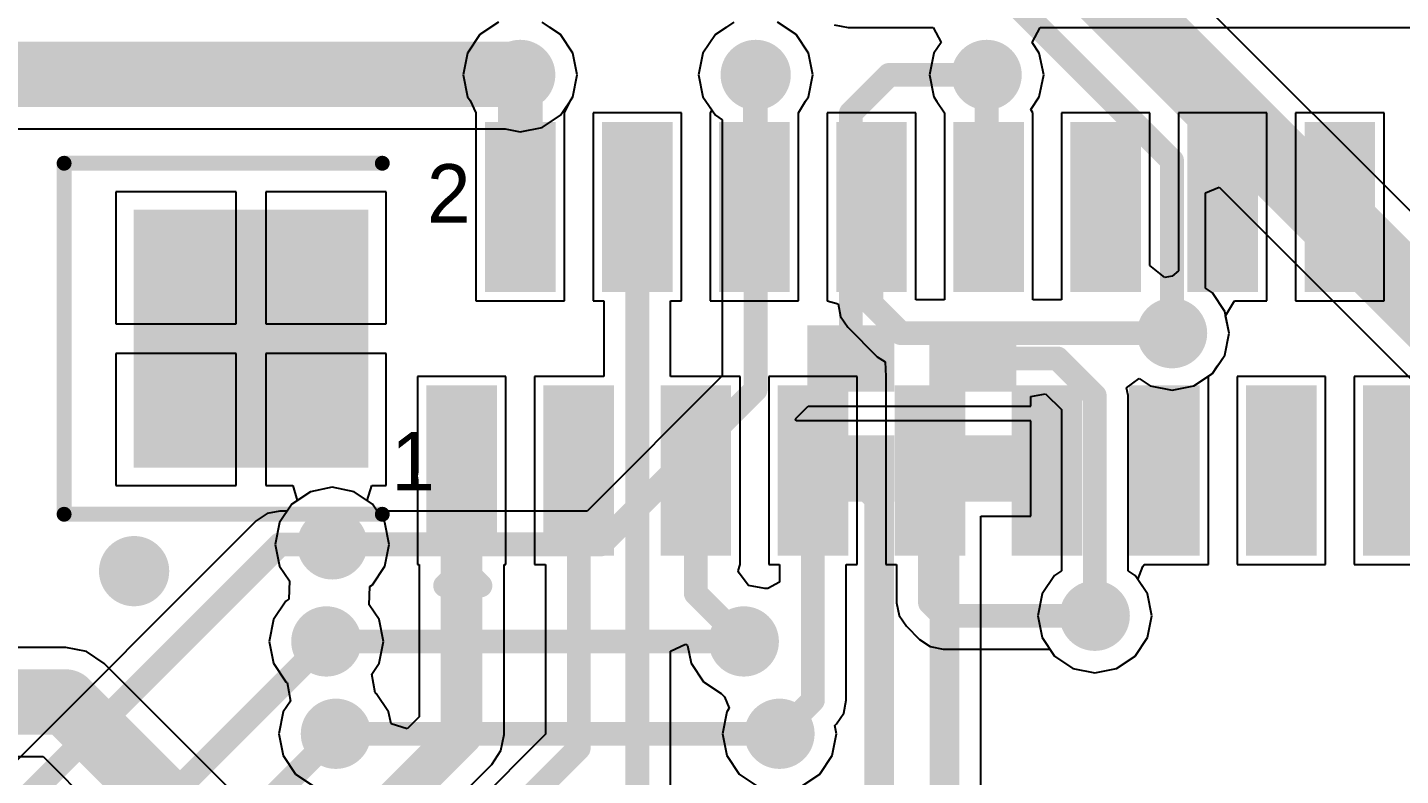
# Model space of a CAD drawing. Header units: millimetres. Extents: x -0.29 to 3.46, y -0.11 to 2.46.
# Drawn here: x 1.5641 to 2.0258, y 1.9473 to 2.1988 of the extents above; entities that cross this region are included whole.
import ezdxf

# ---------------------------------------------------------------- set-up
doc = ezdxf.new("R2010")
doc.units = ezdxf.units.MM
doc.header["$MEASUREMENT"] = 0
for name, color, linetype in [('BottomLayer', 5, 'Continuous'), ('BottomPaste', 16, 'Continuous'), ('BottomSolder', 6, 'Continuous'), ('TopLayer', 1, 'Continuous'), ('TopOverlay', 2, 'Continuous'), ('TopPaste', 8, 'Continuous'), ('TopSolder', 216, 'Continuous'), ('ViaHoleLayer', 16, 'Continuous')]:
    doc.layers.add(name, color=color, linetype=linetype)

# ---------------------------------------------------------------- blocks, each defined once
blk = doc.blocks.new('R___0402_B_56')
at = {"layer": 'BottomLayer'}
for points in [[(-0.0095, 0.0125), (-0.0095, -0.0125), (-0.0275, -0.0125), (-0.0275, 0.0125)], [(0.0275, 0.0125), (0.0275, -0.0125), (0.0095, -0.0125), (0.0095, 0.0125)]]:
    blk.add_hatch(color=5, dxfattribs=at).paths.add_polyline_path(points)
at = {"layer": 'BottomPaste'}
for points in [[(-0.0095, 0.0125), (-0.0095, -0.0125), (-0.0275, -0.0125), (-0.0275, 0.0125)], [(0.0275, 0.0125), (0.0275, -0.0125), (0.0095, -0.0125), (0.0095, 0.0125)]]:
    blk.add_hatch(color=16, dxfattribs=at).paths.add_polyline_path(points)
at = {"layer": 'BottomSolder'}
for points in [[(-0.00733, 0.01467), (-0.00733, -0.01467), (-0.02967, -0.01467), (-0.02967, 0.01467)], [(0.02967, 0.01467), (0.02967, -0.01467), (0.00733, -0.01467), (0.00733, 0.01467)]]:
    blk.add_hatch(color=6, dxfattribs=at).paths.add_polyline_path(points)
blk = doc.blocks.new('R___0402_B_57')
at = {"layer": 'BottomLayer'}
for points in [[(-0.0095, 0.0125), (-0.0095, -0.0125), (-0.0275, -0.0125), (-0.0275, 0.0125)], [(0.0275, 0.0125), (0.0275, -0.0125), (0.0095, -0.0125), (0.0095, 0.0125)]]:
    blk.add_hatch(color=5, dxfattribs=at).paths.add_polyline_path(points)
at = {"layer": 'BottomPaste'}
for points in [[(-0.0095, 0.0125), (-0.0095, -0.0125), (-0.0275, -0.0125), (-0.0275, 0.0125)], [(0.0275, 0.0125), (0.0275, -0.0125), (0.0095, -0.0125), (0.0095, 0.0125)]]:
    blk.add_hatch(color=16, dxfattribs=at).paths.add_polyline_path(points)
at = {"layer": 'BottomSolder'}
for points in [[(-0.00733, 0.01467), (-0.00733, -0.01467), (-0.02967, -0.01467), (-0.02967, 0.01467)], [(0.02967, 0.01467), (0.02967, -0.01467), (0.00733, -0.01467), (0.00733, 0.01467)]]:
    blk.add_hatch(color=6, dxfattribs=at).paths.add_polyline_path(points)
blk = doc.blocks.new('F0503_ZV_18_20T_R_85')
at = {"layer": 'TopLayer'}
for points in [[(-0.15551, 0.0689), (-0.13976, 0.0689), (-0.13976, 0.01969), (-0.15551, 0.01969)], [(-0.11614, 0.0689), (-0.10039, 0.0689), (-0.10039, 0.01969), (-0.11614, 0.01969)], [(-0.07677, 0.0689), (-0.06102, 0.0689), (-0.06102, 0.01969), (-0.07677, 0.01969)], [(-0.0374, 0.0689), (-0.02165, 0.0689), (-0.02165, 0.01969), (-0.0374, 0.01969)], [(0.00197, 0.0689), (0.01772, 0.0689), (0.01772, 0.01969), (0.00197, 0.01969)], [(0.04134, 0.0689), (0.05709, 0.0689), (0.05709, 0.01969), (0.04134, 0.01969)], [(0.08071, 0.0689), (0.09646, 0.0689), (0.09646, 0.01969), (0.08071, 0.01969)], [(0.12008, 0.0689), (0.13583, 0.0689), (0.13583, 0.01969), (0.12008, 0.01969)], [(-0.27362, 0.03937), (-0.20276, 0.03937), (-0.20276, -0.03937), (-0.27362, -0.03937)], [(-0.1752, -0.01969), (-0.15945, -0.01969), (-0.15945, -0.0689), (-0.1752, -0.0689)], [(-0.1752, -0.01969), (-0.15945, -0.01969), (-0.15945, -0.0689), (-0.1752, -0.0689)], [(-0.13583, -0.01969), (-0.12008, -0.01969), (-0.12008, -0.0689), (-0.13583, -0.0689)], [(-0.09646, -0.01969), (-0.08071, -0.01969), (-0.08071, -0.0689), (-0.09646, -0.0689)], [(-0.05709, -0.01969), (-0.04134, -0.01969), (-0.04134, -0.0689), (-0.05709, -0.0689)], [(-0.01772, -0.01969), (-0.00197, -0.01969), (-0.00197, -0.0689), (-0.01772, -0.0689)], [(0.02165, -0.01969), (0.0374, -0.01969), (0.0374, -0.0689), (0.02165, -0.0689)], [(0.06102, -0.01969), (0.07677, -0.01969), (0.07677, -0.0689), (0.06102, -0.0689)], [(0.10039, -0.01969), (0.11614, -0.01969), (0.11614, -0.0689), (0.10039, -0.0689)], [(0.13976, -0.01969), (0.15551, -0.01969), (0.15551, -0.0689), (0.13976, -0.0689)]]:
    blk.add_hatch(color=1, dxfattribs=at).paths.add_polyline_path(points)
at = {"layer": 'TopPaste'}
for points in [[(-0.15551, 0.0689), (-0.13976, 0.0689), (-0.13976, 0.01969), (-0.15551, 0.01969)], [(-0.11614, 0.0689), (-0.10039, 0.0689), (-0.10039, 0.01969), (-0.11614, 0.01969)], [(-0.07677, 0.0689), (-0.06102, 0.0689), (-0.06102, 0.01969), (-0.07677, 0.01969)], [(-0.0374, 0.0689), (-0.02165, 0.0689), (-0.02165, 0.01969), (-0.0374, 0.01969)], [(0.00197, 0.0689), (0.01772, 0.0689), (0.01772, 0.01969), (0.00197, 0.01969)], [(0.04134, 0.0689), (0.05709, 0.0689), (0.05709, 0.01969), (0.04134, 0.01969)], [(0.08071, 0.0689), (0.09646, 0.0689), (0.09646, 0.01969), (0.08071, 0.01969)], [(0.12008, 0.0689), (0.13583, 0.0689), (0.13583, 0.01969), (0.12008, 0.01969)], [(-0.27362, 0.03937), (-0.20276, 0.03937), (-0.20276, -0.03937), (-0.27362, -0.03937)], [(-0.1752, -0.01969), (-0.15945, -0.01969), (-0.15945, -0.0689), (-0.1752, -0.0689)], [(-0.1752, -0.01969), (-0.15945, -0.01969), (-0.15945, -0.0689), (-0.1752, -0.0689)], [(-0.13583, -0.01969), (-0.12008, -0.01969), (-0.12008, -0.0689), (-0.13583, -0.0689)], [(-0.09646, -0.01969), (-0.08071, -0.01969), (-0.08071, -0.0689), (-0.09646, -0.0689)], [(-0.05709, -0.01969), (-0.04134, -0.01969), (-0.04134, -0.0689), (-0.05709, -0.0689)], [(-0.01772, -0.01969), (-0.00197, -0.01969), (-0.00197, -0.0689), (-0.01772, -0.0689)], [(0.02165, -0.01969), (0.0374, -0.01969), (0.0374, -0.0689), (0.02165, -0.0689)], [(0.06102, -0.01969), (0.07677, -0.01969), (0.07677, -0.0689), (0.06102, -0.0689)], [(0.10039, -0.01969), (0.11614, -0.01969), (0.11614, -0.0689), (0.10039, -0.0689)], [(0.13976, -0.01969), (0.15551, -0.01969), (0.15551, -0.0689), (0.13976, -0.0689)]]:
    blk.add_hatch(color=8, dxfattribs=at).paths.add_polyline_path(points)
at = {"layer": 'TopSolder'}
for points in [[(-0.15951, 0.0729), (-0.13576, 0.0729), (-0.13576, 0.01569), (-0.15951, 0.01569)], [(-0.12014, 0.0729), (-0.09639, 0.0729), (-0.09639, 0.01569), (-0.12014, 0.01569)], [(-0.08077, 0.0729), (-0.05702, 0.0729), (-0.05702, 0.01569), (-0.08077, 0.01569)], [(-0.0414, 0.0729), (-0.01765, 0.0729), (-0.01765, 0.01569), (-0.0414, 0.01569)], [(-0.00203, 0.0729), (0.02172, 0.0729), (0.02172, 0.01569), (-0.00203, 0.01569)], [(0.03734, 0.0729), (0.06109, 0.0729), (0.06109, 0.01569), (0.03734, 0.01569)], [(0.07671, 0.0729), (0.10046, 0.0729), (0.10046, 0.01569), (0.07671, 0.01569)], [(0.11608, 0.0729), (0.13983, 0.0729), (0.13983, 0.01569), (0.11608, 0.01569)], [(-0.27762, 0.04337), (-0.19876, 0.04337), (-0.19876, -0.04337), (-0.27762, -0.04337)], [(-0.1792, -0.01569), (-0.15545, -0.01569), (-0.15545, -0.0729), (-0.1792, -0.0729)], [(-0.1792, -0.01569), (-0.15545, -0.01569), (-0.15545, -0.0729), (-0.1792, -0.0729)], [(-0.13983, -0.01569), (-0.11608, -0.01569), (-0.11608, -0.0729), (-0.13983, -0.0729)], [(-0.10046, -0.01569), (-0.07671, -0.01569), (-0.07671, -0.0729), (-0.10046, -0.0729)], [(-0.06109, -0.01569), (-0.03734, -0.01569), (-0.03734, -0.0729), (-0.06109, -0.0729)], [(-0.02172, -0.01569), (0.00203, -0.01569), (0.00203, -0.0729), (-0.02172, -0.0729)], [(0.01765, -0.01569), (0.0414, -0.01569), (0.0414, -0.0729), (0.01765, -0.0729)], [(0.05702, -0.01569), (0.08077, -0.01569), (0.08077, -0.0729), (0.05702, -0.0729)], [(0.09639, -0.01569), (0.12014, -0.01569), (0.12014, -0.0729), (0.09639, -0.0729)], [(0.13576, -0.01569), (0.15951, -0.01569), (0.15951, -0.0729), (0.13576, -0.0729)]]:
    blk.add_hatch(color=216, dxfattribs=at).paths.add_polyline_path(points)
at = {"layer": 'TopOverlay'}
for points, const_width in [([(-0.301, -0.059), (-0.301, 0.059)], 0.005), ([(-0.301, 0.059), (-0.194, 0.059)], 0.005), ([(-0.301, -0.059), (-0.194, -0.059)], 0.005), ([(-0.17294, -0.083), (-0.16694, -0.077)], 0.00787), ([(-0.16694, -0.077), (-0.16094, -0.083)], 0.00787), ([(-0.17294, -0.083), (-0.16094, -0.083)], 0.00787)]:
    blk.add_lwpolyline(points, dxfattribs=dict(at, const_width=const_width))
for points, const_width in [([(-0.30225, 0.059, 1), (-0.29975, 0.059, 1)], 0.0025), ([(-0.30225, 0.059, 1), (-0.29975, 0.059, 1)], 0.0025), ([(-0.19525, 0.059, 1), (-0.19275, 0.059, 1)], 0.0025), ([(-0.30225, -0.059, 1), (-0.29975, -0.059, 1)], 0.0025), ([(-0.30225, -0.059, 1), (-0.29975, -0.059, 1)], 0.0025), ([(-0.19525, -0.059, 1), (-0.19275, -0.059, 1)], 0.0025), ([(-0.16891, -0.077, 1), (-0.16498, -0.077, 1)], 0.00394), ([(-0.16891, -0.077, 1), (-0.16498, -0.077, 1)], 0.00394), ([(-0.17491, -0.083, 1), (-0.17098, -0.083, 1)], 0.00394), ([(-0.17491, -0.083, 1), (-0.17098, -0.083, 1)], 0.00394), ([(-0.16291, -0.083, 1), (-0.15898, -0.083, 1)], 0.00394), ([(-0.16291, -0.083, 1), (-0.15898, -0.083, 1)], 0.00394)]:
    blk.add_lwpolyline(points, format="xyb", close=True, dxfattribs=dict(at, const_width=const_width))
for s, p in [('2', (-0.179, 0.039)), ('1', (-0.191, -0.051))]:
    blk.add_text(s, height=0.01969, dxfattribs=at).set_placement(p)

msp = doc.modelspace()

# ---------------------------------------------------------------- hatches: boundary and pattern name
at = {"layer": 'BottomLayer'}
h = msp.add_hatch(color=5, dxfattribs=at)
edge = h.paths.add_edge_path()
edge.add_arc((1.72982, 2.18282), 0.01181, 0, 360)
h = msp.add_hatch(color=5, dxfattribs=at)
edge = h.paths.add_edge_path()
edge.add_arc((1.809, 2.18282), 0.01181, 0, 360)
h = msp.add_hatch(color=5, dxfattribs=at)
edge = h.paths.add_edge_path()
edge.add_arc((1.88665, 2.18282), 0.01181, 0, 360)
h = msp.add_hatch(color=5, dxfattribs=at)
edge = h.paths.add_edge_path()
edge.add_arc((1.949, 2.096), 0.01181, 0, 360)
h = msp.add_hatch(color=5, dxfattribs=at)
edge = h.paths.add_edge_path()
edge.add_arc((1.66663, 2.025), 0.01181, 0, 360)
h = msp.add_hatch(color=5, dxfattribs=at)
edge = h.paths.add_edge_path()
edge.add_arc((1.6, 2.016), 0.01181, 0, 360)
h = msp.add_hatch(color=5, dxfattribs=at)
edge = h.paths.add_edge_path()
edge.add_arc((1.923, 2.001), 0.01181, 0, 360)
h = msp.add_hatch(color=5, dxfattribs=at)
edge = h.paths.add_edge_path()
edge.add_arc((1.66463, 1.99237), 0.01181, 0, 360)
h = msp.add_hatch(color=5, dxfattribs=at)
edge = h.paths.add_edge_path()
edge.add_arc((1.805, 1.99237), 0.01181, 0, 360)
h = msp.add_hatch(color=5, dxfattribs=at)
edge = h.paths.add_edge_path()
edge.add_arc((1.66785, 1.96133), 0.01181, 0, 360)
h = msp.add_hatch(color=5, dxfattribs=at)
edge = h.paths.add_edge_path()
edge.add_arc((1.817, 1.96133), 0.01181, 0, 360)
at = {"layer": 'TopLayer'}
h = msp.add_hatch(color=1, dxfattribs=at)
edge = h.paths.add_edge_path()
edge.add_arc((1.72982, 2.18282), 0.01181, 0, 360)
h = msp.add_hatch(color=1, dxfattribs=at)
edge = h.paths.add_edge_path()
edge.add_arc((1.809, 2.18282), 0.01181, 0, 360)
h = msp.add_hatch(color=1, dxfattribs=at)
edge = h.paths.add_edge_path()
edge.add_arc((1.88665, 2.18282), 0.01181, 0, 360)
h = msp.add_hatch(color=1, dxfattribs=at)
edge = h.paths.add_edge_path()
edge.add_arc((1.949, 2.096), 0.01181, 0, 360)
h = msp.add_hatch(color=1, dxfattribs=at)
edge = h.paths.add_edge_path()
edge.add_arc((1.66663, 2.025), 0.01181, 0, 360)
h = msp.add_hatch(color=1, dxfattribs=at)
edge = h.paths.add_edge_path()
edge.add_arc((1.6, 2.016), 0.01181, 0, 360)
h = msp.add_hatch(color=1, dxfattribs=at)
edge = h.paths.add_edge_path()
edge.add_arc((1.923, 2.001), 0.01181, 0, 360)
h = msp.add_hatch(color=1, dxfattribs=at)
edge = h.paths.add_edge_path()
edge.add_arc((1.66463, 1.99237), 0.01181, 0, 360)
h = msp.add_hatch(color=1, dxfattribs=at)
edge = h.paths.add_edge_path()
edge.add_arc((1.805, 1.99237), 0.01181, 0, 360)
h = msp.add_hatch(color=1, dxfattribs=at)
edge = h.paths.add_edge_path()
edge.add_arc((1.66785, 1.96133), 0.01181, 0, 360)
h = msp.add_hatch(color=1, dxfattribs=at)
edge = h.paths.add_edge_path()
edge.add_arc((1.817, 1.96133), 0.01181, 0, 360)
at = {"layer": 'ViaHoleLayer'}
h = msp.add_hatch(color=16, dxfattribs=at)
edge = h.paths.add_edge_path()
edge.add_arc((1.72982, 2.18282), 0.00591, 0, 360)
h = msp.add_hatch(color=16, dxfattribs=at)
edge = h.paths.add_edge_path()
edge.add_arc((1.809, 2.18282), 0.00591, 0, 360)
h = msp.add_hatch(color=16, dxfattribs=at)
edge = h.paths.add_edge_path()
edge.add_arc((1.88665, 2.18282), 0.00591, 0, 360)
h = msp.add_hatch(color=16, dxfattribs=at)
edge = h.paths.add_edge_path()
edge.add_arc((1.949, 2.096), 0.00591, 0, 360)
h = msp.add_hatch(color=16, dxfattribs=at)
edge = h.paths.add_edge_path()
edge.add_arc((1.66663, 2.025), 0.00591, 0, 360)
h = msp.add_hatch(color=16, dxfattribs=at)
edge = h.paths.add_edge_path()
edge.add_arc((1.6, 2.016), 0.00591, 0, 360)
h = msp.add_hatch(color=16, dxfattribs=at)
edge = h.paths.add_edge_path()
edge.add_arc((1.923, 2.001), 0.00591, 0, 360)
h = msp.add_hatch(color=16, dxfattribs=at)
edge = h.paths.add_edge_path()
edge.add_arc((1.66463, 1.99237), 0.00591, 0, 360)
h = msp.add_hatch(color=16, dxfattribs=at)
edge = h.paths.add_edge_path()
edge.add_arc((1.805, 1.99237), 0.00591, 0, 360)
h = msp.add_hatch(color=16, dxfattribs=at)
edge = h.paths.add_edge_path()
edge.add_arc((1.66785, 1.96133), 0.00591, 0, 360)
h = msp.add_hatch(color=16, dxfattribs=at)
edge = h.paths.add_edge_path()
edge.add_arc((1.817, 1.96133), 0.00591, 0, 360)

# ---------------------------------------------------------------- linework, layer by layer
at = {"layer": 'BottomLayer'}
for p, q in [((2.16924, 1.99688), (1.90042, 2.2657)), ((1.74338, 2.19638), (1.73978, 2.19878)), ((1.79904, 2.19878), (1.79544, 2.19638)), ((1.74754, 2.19016), (1.74338, 2.19638)), ((1.79544, 2.19638), (1.79128, 2.19016)), ((1.749, 2.18282), (1.74754, 2.19016)), ((1.79128, 2.19016), (1.78982, 2.18282)), ((1.74754, 2.17548), (1.749, 2.18282)), ((1.78982, 2.18282), (1.79128, 2.17548)), ((1.74338, 2.16926), (1.74754, 2.17548)), ((1.79128, 2.17548), (1.79544, 2.16926)), ((1.73716, 2.1651), (1.74338, 2.16926)), ((1.79544, 2.16926), (1.79778, 2.16769)), ((1.79778, 2.16769), (1.79778, 2.08165)), ((1.44416, 2.16465), (1.72475, 2.16465)), ((1.72475, 2.16465), (1.72982, 2.16364)), ((1.72982, 2.16364), (1.73716, 2.1651)), ((1.96022, 2.14313), (1.96483, 2.14505)), ((1.96022, 2.11113), (1.96022, 2.14313)), ((1.96483, 2.14505), (2.14694, 1.96294)), ((1.96256, 2.10956), (1.96022, 2.11113)), ((1.96672, 2.10334), (1.96256, 2.10956)), ((1.96818, 2.096), (1.96672, 2.10334)), ((1.96672, 2.08866), (1.96818, 2.096)), ((1.96256, 2.08244), (1.96672, 2.08866)), ((1.95634, 2.07828), (1.96256, 2.08244)), ((1.79778, 2.08165), (1.75235, 2.03622)), ((1.9337, 2.07758), (1.93793, 2.08078)), ((1.93422, 2.075), (1.9337, 2.07758)), ((1.93793, 2.08078), (1.94166, 2.07828)), ((1.94166, 2.07828), (1.949, 2.07682)), ((1.949, 2.07682), (1.95634, 2.07828)), ((1.9015, 2.07473), (1.9065, 2.07564)), ((1.9015, 2.0715), (1.9015, 2.07473)), ((1.9065, 2.07564), (1.91178, 2.07035)), ((1.93422, 2.01613), (1.93422, 2.075)), ((1.93422, 2.075), (1.93422, 2.075)), ((1.82242, 2.0672), (1.82661, 2.0715)), ((1.82661, 2.0715), (1.8575, 2.0715)), ((1.8575, 2.0715), (1.8605, 2.0715)), ((1.8605, 2.0715), (1.8655, 2.0715)), ((1.8655, 2.0715), (1.9015, 2.0715)), ((1.91178, 2.07035), (1.91178, 2.01613)), ((1.82257, 2.0665), (1.82242, 2.0672)), ((1.82625, 2.0665), (1.82257, 2.0665)), ((1.8605, 2.0665), (1.82625, 2.0665)), ((1.8625, 2.0665), (1.8605, 2.0665)), ((1.8605, 2.0665), (1.8605, 2.0665)), ((1.9015, 2.0665), (1.8625, 2.0665)), ((1.8625, 2.0665), (1.8625, 2.0665)), ((1.9015, 2.0345), (1.9015, 2.0665)), ((1.65929, 2.04272), (1.65307, 2.03856)), ((1.66663, 2.04418), (1.65929, 2.04272)), ((1.67397, 2.04272), (1.66663, 2.04418)), ((1.68019, 2.03856), (1.67397, 2.04272)), ((1.65307, 2.03856), (1.64891, 2.03234)), ((1.68176, 2.03622), (1.68019, 2.03856)), ((1.75235, 2.03622), (1.68176, 2.03622)), ((1.64891, 2.03234), (1.64745, 2.025)), ((1.88474, 1.94033), (1.88474, 2.0345)), ((1.88474, 2.0345), (1.9015, 2.0345)), ((1.64745, 2.025), (1.64891, 2.01766)), ((1.64891, 2.01766), (1.65222, 2.01271)), ((1.90944, 2.01456), (1.90528, 2.00834)), ((1.91178, 2.01613), (1.90944, 2.01456)), ((1.93656, 2.01456), (1.93422, 2.01613)), ((1.94072, 2.00834), (1.93656, 2.01456)), ((1.65222, 2.01271), (1.65203, 2.00658)), ((1.90528, 2.00834), (1.90382, 2.001)), ((1.94218, 2.001), (1.94072, 2.00834)), ((1.65107, 2.00593), (1.64691, 1.99971)), ((1.65203, 2.00658), (1.65107, 2.00593)), ((1.64691, 1.99971), (1.64545, 1.99237)), ((1.90382, 2.001), (1.90528, 1.99366)), ((1.94072, 1.99366), (1.94218, 2.001)), ((1.577, 1.99035), (1.2886, 1.99035)), ((1.58402, 1.98896), (1.577, 1.99035)), ((1.64545, 1.99237), (1.64691, 1.98503)), ((1.90528, 1.99366), (1.90944, 1.98744)), ((1.93656, 1.98744), (1.94072, 1.99366)), ((1.58998, 1.98498), (1.58402, 1.98896)), ((1.90944, 1.98744), (1.91566, 1.98328)), ((1.93034, 1.98328), (1.93656, 1.98744)), ((1.7216, 1.85335), (1.58998, 1.98498)), ((1.64691, 1.98503), (1.65107, 1.97881)), ((1.91566, 1.98328), (1.923, 1.98182)), ((1.923, 1.98182), (1.93034, 1.98328)), ((1.65107, 1.97881), (1.65145, 1.97855)), ((1.65145, 1.97855), (1.65255, 1.97229)), ((1.65255, 1.97229), (1.65013, 1.96867)), ((1.65013, 1.96867), (1.64867, 1.96133)), ((1.64867, 1.96133), (1.65013, 1.95399)), ((1.28516, 1.95365), (1.5694, 1.95365)), ((1.5694, 1.95365), (1.70102, 1.82202)), ((1.65013, 1.95399), (1.65429, 1.94777)), ((1.65429, 1.94777), (1.66051, 1.94361))]:
    msp.add_line(p, q, dxfattribs=at)
for points, const_width in [([(1.88054, 2.25746), (2.161, 1.977)], 0.025), ([(1.888, 2.215), (1.949, 2.154)], 0.008), ([(1.44, 2.183), (1.72982, 2.183)], 0.022), ([(1.809, 2.077), (1.809, 2.18282)], 0.008), ([(1.841, 2.17), (1.85382, 2.18282)], 0.008), ([(1.85382, 2.18282), (1.88665, 2.18282)], 0.008), ([(1.841, 2.0875), (1.841, 2.17)], 0.008), ([(1.949, 2.096), (1.949, 2.154)], 0.008), ([(1.882, 2.0875), (1.9105, 2.0875)], 0.008), ([(1.9105, 2.0875), (1.923, 2.075)], 0.008), ([(1.757, 2.025), (1.809, 2.077)], 0.008), ([(1.923, 2.001), (1.923, 2.075)], 0.008), ([(1.841, 2.0505), (1.8445, 2.0505)], 0.01), ([(1.8445, 2.0505), (1.8485, 2.0465)], 0.01), ([(1.8745, 2.0465), (1.8785, 2.0505)], 0.01), ([(1.8785, 2.0505), (1.882, 2.0505)], 0.01), ([(1.8485, 2.04264), (1.8485, 2.0465)], 0.01), ([(1.8745, 2.04264), (1.8745, 2.0465)], 0.01), ([(1.8485, 2.04264), (1.8505, 2.04064)], 0.01), ([(1.8505, 1.925), (1.8505, 2.04064)], 0.01), ([(1.8725, 2.04064), (1.8745, 2.04264)], 0.01), ([(1.8725, 1.925), (1.8725, 2.04064)], 0.01), ([(1.66663, 2.025), (1.757, 2.025)], 0.008), ([(1.66463, 1.99237), (1.805, 1.99237)], 0.008), ([(1.281, 1.972), (1.577, 1.972)], 0.022), ([(1.577, 1.972), (1.714, 1.835)], 0.022), ([(1.66785, 1.96133), (1.81593, 1.96133)], 0.008), ([(1.81593, 1.96133), (1.817, 1.9624)], 0.008)]:
    msp.add_lwpolyline(points, dxfattribs=dict(at, const_width=const_width))
for points, const_width in [([(1.72432, 2.183, 1), (1.73532, 2.183, 1)], 0.011), ([(1.807, 2.18282, 1), (1.811, 2.18282, 1)], 0.004), ([(1.85182, 2.18282, 1), (1.85582, 2.18282, 1)], 0.004), ([(1.85182, 2.18282, 1), (1.85582, 2.18282, 1)], 0.004), ([(1.88465, 2.18282, 1), (1.88865, 2.18282, 1)], 0.004), ([(1.839, 2.17, 1), (1.843, 2.17, 1)], 0.004), ([(1.839, 2.17, 1), (1.843, 2.17, 1)], 0.004), ([(1.947, 2.154, 1), (1.951, 2.154, 1)], 0.004), ([(1.947, 2.154, 1), (1.951, 2.154, 1)], 0.004), ([(1.947, 2.096, 1), (1.951, 2.096, 1)], 0.004), ([(1.839, 2.0875, 1), (1.843, 2.0875, 1)], 0.004), ([(1.88, 2.0875, 1), (1.884, 2.0875, 1)], 0.004), ([(1.9085, 2.0875, 1), (1.9125, 2.0875, 1)], 0.004), ([(1.9085, 2.0875, 1), (1.9125, 2.0875, 1)], 0.004), ([(1.807, 2.077, 1), (1.811, 2.077, 1)], 0.004), ([(1.807, 2.077, 1), (1.811, 2.077, 1)], 0.004), ([(1.921, 2.075, 1), (1.925, 2.075, 1)], 0.004), ([(1.921, 2.075, 1), (1.925, 2.075, 1)], 0.004), ([(1.8385, 2.0505, 1), (1.8435, 2.0505, 1)], 0.005), ([(1.842, 2.0505, 1), (1.847, 2.0505, 1)], 0.005), ([(1.842, 2.0505, 1), (1.847, 2.0505, 1)], 0.005), ([(1.876, 2.0505, 1), (1.881, 2.0505, 1)], 0.005), ([(1.876, 2.0505, 1), (1.881, 2.0505, 1)], 0.005), ([(1.8795, 2.0505, 1), (1.8845, 2.0505, 1)], 0.005), ([(1.846, 2.0465, 1), (1.851, 2.0465, 1)], 0.005), ([(1.846, 2.0465, 1), (1.851, 2.0465, 1)], 0.005), ([(1.872, 2.0465, 1), (1.877, 2.0465, 1)], 0.005), ([(1.872, 2.0465, 1), (1.877, 2.0465, 1)], 0.005), ([(1.846, 2.04264, 1), (1.851, 2.04264, 1)], 0.005), ([(1.846, 2.04264, 1), (1.851, 2.04264, 1)], 0.005), ([(1.848, 2.04064, 1), (1.853, 2.04064, 1)], 0.005), ([(1.848, 2.04064, 1), (1.853, 2.04064, 1)], 0.005), ([(1.87, 2.04064, 1), (1.875, 2.04064, 1)], 0.005), ([(1.87, 2.04064, 1), (1.875, 2.04064, 1)], 0.005), ([(1.872, 2.04264, 1), (1.877, 2.04264, 1)], 0.005), ([(1.872, 2.04264, 1), (1.877, 2.04264, 1)], 0.005), ([(1.66463, 2.025, 1), (1.66863, 2.025, 1)], 0.004), ([(1.755, 2.025, 1), (1.759, 2.025, 1)], 0.004), ([(1.755, 2.025, 1), (1.759, 2.025, 1)], 0.004), ([(1.921, 2.001, 1), (1.925, 2.001, 1)], 0.004), ([(1.66263, 1.99237, 1), (1.66663, 1.99237, 1)], 0.004), ([(1.803, 1.99237, 1), (1.807, 1.99237, 1)], 0.004), ([(1.5715, 1.972, 1), (1.5825, 1.972, 1)], 0.011), ([(1.5715, 1.972, 1), (1.5825, 1.972, 1)], 0.011), ([(1.66585, 1.96133, 1), (1.66985, 1.96133, 1)], 0.004), ([(1.81393, 1.96133, 1), (1.81793, 1.96133, 1)], 0.004), ([(1.81393, 1.96133, 1), (1.81793, 1.96133, 1)], 0.004), ([(1.815, 1.9624, 1), (1.819, 1.9624, 1)], 0.004)]:
    msp.add_lwpolyline(points, format="xyb", close=True, dxfattribs=dict(at, const_width=const_width))
at = {"layer": 'TopLayer'}
for p, q in [((1.72248, 2.20054), (1.71626, 2.19638)), ((1.74338, 2.19638), (1.73716, 2.20054)), ((1.80166, 2.20054), (1.79544, 2.19638)), ((1.82256, 2.19638), (1.81634, 2.20054)), ((1.83542, 2.1997), (1.8401, 2.19876)), ((1.8401, 2.19876), (1.86867, 2.19876)), ((1.86867, 2.19876), (1.87134, 2.19376)), ((1.90196, 2.19376), (1.90463, 2.19876)), ((1.90463, 2.19876), (2.39093, 2.19876)), ((1.71626, 2.19638), (1.7121, 2.19016)), ((1.74754, 2.19016), (1.74338, 2.19638)), ((1.79544, 2.19638), (1.79128, 2.19016)), ((1.82672, 2.19016), (1.82256, 2.19638)), ((1.87134, 2.19376), (1.86893, 2.19016)), ((1.90437, 2.19016), (1.90196, 2.19376)), ((1.7121, 2.19016), (1.71064, 2.18282)), ((1.749, 2.18282), (1.74754, 2.19016)), ((1.79128, 2.19016), (1.78982, 2.18282)), ((1.82818, 2.18282), (1.82672, 2.19016)), ((1.86893, 2.19016), (1.86747, 2.18282)), ((1.90583, 2.18282), (1.90437, 2.19016)), ((1.71064, 2.18282), (1.7121, 2.17548)), ((1.74754, 2.17548), (1.749, 2.18282)), ((1.78982, 2.18282), (1.79128, 2.17548)), ((1.82672, 2.17548), (1.82818, 2.18282)), ((1.86747, 2.18282), (1.86893, 2.17548)), ((1.90437, 2.17548), (1.90583, 2.18282)), ((1.7121, 2.17548), (1.71295, 2.17421)), ((1.74669, 2.17421), (1.74754, 2.17548)), ((1.79128, 2.17548), (1.79423, 2.17106)), ((1.82575, 2.17403), (1.82672, 2.17548)), ((1.86893, 2.17548), (1.86996, 2.17394)), ((1.90153, 2.17123), (1.90437, 2.17548)), ((1.71295, 2.17421), (1.71494, 2.17003)), ((1.71494, 2.17003), (1.71494, 2.10682)), ((1.74469, 2.17003), (1.74669, 2.17421)), ((1.74469, 2.10682), (1.74469, 2.17003)), ((1.78406, 2.17003), (1.75432, 2.17003)), ((1.75432, 2.17003), (1.75432, 2.10682)), ((1.78406, 2.10682), (1.78406, 2.17003)), ((1.79423, 2.17106), (1.79368, 2.17003)), ((1.79368, 2.17003), (1.79369, 2.17003)), ((1.79369, 2.17003), (1.79369, 2.10682)), ((1.82343, 2.17003), (1.82575, 2.17403)), ((1.82343, 2.10682), (1.82343, 2.17003)), ((1.82343, 2.17003), (1.82343, 2.17003)), ((1.82343, 2.17003), (1.82343, 2.17003)), ((1.8628, 2.17003), (1.83306, 2.17003)), ((1.83306, 2.17003), (1.83306, 2.10682)), ((1.8628, 2.10722), (1.8628, 2.17003)), ((1.86996, 2.17394), (1.87243, 2.17003)), ((1.87243, 2.17003), (1.87243, 2.17003)), ((1.87243, 2.17003), (1.87243, 2.17003)), ((1.87243, 2.17003), (1.87243, 2.10722)), ((1.90217, 2.17003), (1.90153, 2.17123)), ((1.90217, 2.10722), (1.90217, 2.17003)), ((1.90217, 2.17003), (1.90217, 2.17003)), ((1.94154, 2.17003), (1.9118, 2.17003)), ((1.9118, 2.17003), (1.9118, 2.10722)), ((1.94154, 2.11879), (1.94154, 2.17003)), ((1.98091, 2.17003), (1.95117, 2.17003)), ((1.95117, 2.17003), (1.95117, 2.11696)), ((1.98091, 2.10682), (1.98091, 2.17003)), ((2.02028, 2.17003), (1.99054, 2.17003)), ((1.99054, 2.17003), (1.99054, 2.10682)), ((2.02028, 2.10682), (2.02028, 2.17003)), ((1.63427, 2.1435), (1.59383, 2.1435)), ((1.59383, 2.1435), (1.59383, 2.09913)), ((1.63427, 2.09913), (1.63427, 2.1435)), ((1.6847, 2.1435), (1.64427, 2.1435)), ((1.64427, 2.1435), (1.64427, 2.09913)), ((1.6847, 2.09913), (1.6847, 2.1435)), ((1.94654, 2.11469), (1.94154, 2.11879)), ((1.949, 2.11518), (1.94654, 2.11469)), ((1.95117, 2.11696), (1.949, 2.11518)), ((1.71494, 2.10682), (1.74469, 2.10682)), ((1.75432, 2.10682), (1.75797, 2.10682)), ((1.75797, 2.10682), (1.75797, 2.08145)), ((1.7804, 2.08145), (1.7804, 2.10682)), ((1.7804, 2.10682), (1.78406, 2.10682)), ((1.79369, 2.10682), (1.82343, 2.10682)), ((1.83306, 2.10682), (1.83671, 2.1059)), ((1.83671, 2.1059), (1.83757, 2.10161)), ((1.87243, 2.10722), (1.8628, 2.10722)), ((1.9118, 2.10722), (1.90217, 2.10722)), ((1.96702, 2.10182), (1.96995, 2.10682)), ((1.96995, 2.10682), (1.98091, 2.10682)), ((1.99054, 2.10682), (2.02028, 2.10682)), ((1.83757, 2.10161), (1.84, 2.09797)), ((1.96818, 2.096), (1.96702, 2.10182)), ((1.59383, 2.09913), (1.63427, 2.09913)), ((1.64427, 2.09913), (1.6847, 2.09913)), ((1.84, 2.09797), (1.8499, 2.08807)), ((1.96672, 2.08866), (1.96818, 2.096)), ((1.63427, 2.08913), (1.59383, 2.08913)), ((1.59383, 2.08913), (1.59383, 2.04476)), ((1.63427, 2.04476), (1.63427, 2.08913)), ((1.6847, 2.08913), (1.64427, 2.08913)), ((1.64427, 2.08913), (1.64427, 2.04476)), ((1.6847, 2.04476), (1.6847, 2.08913)), ((1.8499, 2.08807), (1.8499, 2.08807)), ((1.8499, 2.08807), (1.85248, 2.08634)), ((1.96427, 2.085), (1.96672, 2.08866)), ((1.85248, 2.08634), (1.85274, 2.08145)), ((1.96207, 2.08207), (1.96256, 2.08244)), ((1.96256, 2.08244), (1.96427, 2.085)), ((1.72501, 2.08145), (1.69526, 2.08145)), ((1.69526, 2.08145), (1.69526, 2.04925)), ((1.72501, 2.01824), (1.72501, 2.08145)), ((1.75797, 2.08145), (1.73463, 2.08145)), ((1.73463, 2.08145), (1.73463, 2.01824)), ((1.80375, 2.08145), (1.7804, 2.08145)), ((1.80375, 2.01824), (1.80375, 2.08145)), ((1.84312, 2.08145), (1.81337, 2.08145)), ((1.81337, 2.08145), (1.81337, 2.01824)), ((1.84312, 2.01824), (1.84312, 2.08145)), ((1.85274, 2.08145), (1.85274, 2.0807)), ((1.85274, 2.0807), (1.85274, 2.01824)), ((1.96123, 2.08145), (1.96207, 2.08207)), ((1.96123, 2.01824), (1.96123, 2.08145)), ((1.96123, 2.08145), (1.96123, 2.08145)), ((1.96123, 2.08145), (1.96123, 2.08145)), ((2.0006, 2.08145), (1.97085, 2.08145)), ((1.97085, 2.08145), (1.97085, 2.01824)), ((2.0006, 2.01824), (2.0006, 2.08145)), ((2.03997, 2.08145), (2.01022, 2.08145)), ((2.01022, 2.08145), (2.01022, 2.01824)), ((1.69526, 2.04925), (1.69501, 2.04797)), ((1.69501, 2.04797), (1.69526, 2.04669)), ((1.69526, 2.04669), (1.69526, 2.01824)), ((1.59383, 2.04476), (1.63427, 2.04476)), ((1.64427, 2.04476), (1.65335, 2.04476)), ((1.65335, 2.04476), (1.65487, 2.03976)), ((1.67839, 2.03976), (1.67991, 2.04476)), ((1.67991, 2.04476), (1.6847, 2.04476)), ((1.64898, 2.03619), (1.64469, 2.03534)), ((1.65149, 2.03619), (1.64898, 2.03619)), ((1.64898, 2.03619), (1.64898, 2.03619)), ((1.65307, 2.03856), (1.65149, 2.03619)), ((1.65487, 2.03976), (1.65307, 2.03856)), ((1.68019, 2.03856), (1.67839, 2.03976)), ((1.68435, 2.03234), (1.68019, 2.03856)), ((1.64105, 2.03291), (1.43977, 1.83163)), ((1.64469, 2.03534), (1.64105, 2.03291)), ((1.64105, 2.03291), (1.64105, 2.03291)), ((1.68581, 2.025), (1.68435, 2.03234)), ((1.68435, 2.01766), (1.68581, 2.025)), ((1.68019, 2.01144), (1.68435, 2.01766)), ((1.69526, 2.01824), (1.69586, 2.01824)), ((1.69586, 2.01824), (1.69586, 1.96705)), ((1.72441, 1.96113), (1.72441, 2.01824)), ((1.72441, 2.01824), (1.72501, 2.01824)), ((1.73463, 2.01824), (1.73829, 2.01824)), ((1.73829, 2.01824), (1.73829, 1.96115)), ((1.80314, 2.01615), (1.80375, 2.01824)), ((1.80375, 2.01824), (1.80375, 2.01824)), ((1.81337, 2.01824), (1.81703, 2.01824)), ((1.81703, 2.01824), (1.81703, 2.01226)), ((1.83946, 1.97258), (1.83946, 2.01824)), ((1.83946, 2.01824), (1.84312, 2.01824)), ((1.85274, 2.01824), (1.8564, 2.01824)), ((1.8564, 2.01824), (1.8564, 2.00539)), ((1.93745, 2.01324), (1.93914, 2.01761)), ((1.93914, 2.01761), (1.93966, 2.01824)), ((1.93966, 2.01824), (1.96123, 2.01824)), ((1.97085, 2.01824), (2.0006, 2.01824)), ((2.01022, 2.01824), (2.03997, 2.01824)), ((1.80347, 2.01533), (1.80314, 2.01615)), ((1.8066, 2.01123), (1.80347, 2.01533)), ((1.94072, 2.00834), (1.93745, 2.01324)), ((1.67904, 2.00466), (1.67923, 2.01079)), ((1.67923, 2.01079), (1.68019, 2.01144)), ((1.81203, 2.01015), (1.8066, 2.01123)), ((1.8131, 2.01016), (1.81203, 2.01015)), ((1.81703, 2.01226), (1.8131, 2.01016)), ((1.94218, 2.001), (1.94072, 2.00834)), ((1.68235, 1.99971), (1.67904, 2.00466)), ((1.8564, 2.00539), (1.8564, 2.00539)), ((1.8564, 2.00539), (1.85725, 2.00109)), ((1.68381, 1.99237), (1.68235, 1.99971)), ((1.85725, 2.00109), (1.85968, 1.99746)), ((1.94072, 1.99366), (1.94218, 2.001)), ((1.85968, 1.99746), (1.86407, 1.99307)), ((1.68235, 1.98503), (1.68381, 1.99237)), ((1.7804, 1.98906), (1.7854, 1.99151)), ((1.7854, 1.99151), (1.7861, 1.99098)), ((1.7861, 1.99098), (1.78728, 1.98503)), ((1.86407, 1.99307), (1.86407, 1.99307)), ((1.86407, 1.99307), (1.86771, 1.99064)), ((1.86771, 1.99064), (1.872, 1.98978)), ((1.93656, 1.98744), (1.94072, 1.99366)), ((1.7804, 1.93819), (1.7804, 1.98906)), ((1.872, 1.98978), (1.872, 1.98978)), ((1.872, 1.98978), (1.90787, 1.98978)), ((1.90787, 1.98978), (1.90944, 1.98744)), ((1.90944, 1.98744), (1.91566, 1.98328)), ((1.93034, 1.98328), (1.93656, 1.98744)), ((1.67993, 1.98141), (1.68235, 1.98503)), ((1.68103, 1.97515), (1.67993, 1.98141)), ((1.78728, 1.98503), (1.79144, 1.97881)), ((1.91566, 1.98328), (1.923, 1.98182)), ((1.923, 1.98182), (1.93034, 1.98328)), ((1.79144, 1.97881), (1.79738, 1.97484)), ((1.68142, 1.9749), (1.68103, 1.97515)), ((1.68557, 1.96867), (1.68142, 1.9749)), ((1.79738, 1.97484), (1.79852, 1.97378)), ((1.79852, 1.97378), (1.80012, 1.96992)), ((1.83861, 1.96829), (1.83946, 1.97258)), ((1.83946, 1.97258), (1.83946, 1.97258)), ((1.68638, 1.96463), (1.68557, 1.96867)), ((1.69586, 1.96705), (1.6918, 1.96299)), ((1.79928, 1.96867), (1.79782, 1.96133)), ((1.80012, 1.96992), (1.79928, 1.96867)), ((1.83617, 1.96465), (1.83861, 1.96829)), ((1.6918, 1.96299), (1.68638, 1.96463)), ((1.83563, 1.9641), (1.83617, 1.96465)), ((1.83618, 1.96133), (1.83563, 1.9641)), ((1.83617, 1.96465), (1.83617, 1.96465)), ((1.73829, 1.96115), (1.71126, 1.93412)), ((1.72332, 1.95567), (1.72441, 1.96113)), ((1.72441, 1.96113), (1.72441, 1.96113)), ((1.79782, 1.96133), (1.79928, 1.95399)), ((1.83472, 1.95399), (1.83618, 1.96133)), ((1.72023, 1.95104), (1.72332, 1.95567)), ((1.79928, 1.95399), (1.80344, 1.94777)), ((1.83056, 1.94777), (1.83472, 1.95399)), ((1.70583, 1.93664), (1.72023, 1.95104)), ((1.72023, 1.95104), (1.72023, 1.95104)), ((1.80344, 1.94777), (1.80966, 1.94361)), ((1.82434, 1.94361), (1.83056, 1.94777))]:
    msp.add_line(p, q, dxfattribs=at)
for points, const_width in [([(1.72982, 2.18282), (1.72982, 2.183)], 0.015), ([(1.72982, 2.13843), (1.72982, 2.18282)], 0.015), ([(1.80878, 2.18178), (1.809, 2.182)], 0.008), ([(1.80878, 2.13865), (1.80878, 2.18178)], 0.008), ([(1.88665, 2.13907), (1.88665, 2.18282)], 0.008), ([(1.76919, 1.93819), (1.76919, 2.13843)], 0.008), ([(1.80856, 2.13843), (1.80878, 2.13865)], 0.008), ([(1.84793, 2.1059), (1.84793, 2.13843)], 0.008), ([(1.88665, 2.13907), (1.8873, 2.13843)], 0.008), ([(1.84793, 2.1059), (1.85783, 2.096)], 0.008), ([(1.85783, 2.096), (1.949, 2.096)], 0.008), ([(1.70826, 2.04797), (1.71013, 2.04984)], 0.012), ([(1.71013, 1.96113), (1.71013, 2.04984)], 0.014), ([(1.7495, 1.9565), (1.7495, 2.04984)], 0.008), ([(1.78887, 2.0085), (1.78887, 2.04984)], 0.008), ([(1.82824, 1.97258), (1.82824, 2.04984)], 0.008), ([(1.86761, 2.00539), (1.86761, 2.04984)], 0.008), ([(1.437, 1.813), (1.64898, 2.02498)], 0.008), ([(1.64898, 2.02498), (1.66661, 2.02498)], 0.008), ([(1.66661, 2.02498), (1.66663, 2.025)], 0.008), ([(1.6, 2.016), (1.602, 2.018)], 0.008), ([(1.78887, 2.0085), (1.805, 1.99237)], 0.008), ([(1.86761, 2.00539), (1.872, 2.001)], 0.008), ([(1.872, 2.001), (1.923, 2.001)], 0.008), ([(1.437, 1.765), (1.66437, 1.99237)], 0.008), ([(1.66437, 1.99237), (1.66463, 1.99237)], 0.008), ([(1.66463, 1.99237), (1.66663, 1.99237)], 0.008), ([(1.817, 1.96133), (1.82824, 1.97258)], 0.008), ([(1.684, 1.935), (1.71013, 1.96113)], 0.014), ([(1.44852, 1.742), (1.66785, 1.96133)], 0.008), ([(1.817, 1.96133), (1.817, 1.96259)], 0.008), ([(1.508, 1.715), (1.7495, 1.9565)], 0.008)]:
    msp.add_lwpolyline(points, dxfattribs=dict(at, const_width=const_width))
for points, const_width in [([(1.72607, 2.183, 1), (1.73357, 2.183, 1)], 0.0075), ([(1.72607, 2.18282, 1), (1.73357, 2.18282, 1)], 0.0075), ([(1.72607, 2.18282, 1), (1.73357, 2.18282, 1)], 0.0075), ([(1.80678, 2.18178, 1), (1.81078, 2.18178, 1)], 0.004), ([(1.80678, 2.18178, 1), (1.81078, 2.18178, 1)], 0.004), ([(1.807, 2.182, 1), (1.811, 2.182, 1)], 0.004), ([(1.88465, 2.18282, 1), (1.88865, 2.18282, 1)], 0.004), ([(1.72607, 2.13843, 1), (1.73357, 2.13843, 1)], 0.0075), ([(1.76719, 2.13843, 1), (1.77119, 2.13843, 1)], 0.004), ([(1.80656, 2.13843, 1), (1.81056, 2.13843, 1)], 0.004), ([(1.80678, 2.13865, 1), (1.81078, 2.13865, 1)], 0.004), ([(1.80678, 2.13865, 1), (1.81078, 2.13865, 1)], 0.004), ([(1.84593, 2.13843, 1), (1.84993, 2.13843, 1)], 0.004), ([(1.88465, 2.13907, 1), (1.88865, 2.13907, 1)], 0.004), ([(1.88465, 2.13907, 1), (1.88865, 2.13907, 1)], 0.004), ([(1.8853, 2.13843, 1), (1.8893, 2.13843, 1)], 0.004), ([(1.84593, 2.1059, 1), (1.84993, 2.1059, 1)], 0.004), ([(1.84593, 2.1059, 1), (1.84993, 2.1059, 1)], 0.004), ([(1.85583, 2.096, 1), (1.85983, 2.096, 1)], 0.004), ([(1.85583, 2.096, 1), (1.85983, 2.096, 1)], 0.004), ([(1.947, 2.096, 1), (1.951, 2.096, 1)], 0.004), ([(1.70663, 2.04984, 1), (1.71363, 2.04984, 1)], 0.007), ([(1.70713, 2.04984, 1), (1.71313, 2.04984, 1)], 0.006), ([(1.70526, 2.04797, 1), (1.71126, 2.04797, 1)], 0.006), ([(1.7475, 2.04984, 1), (1.7515, 2.04984, 1)], 0.004), ([(1.78687, 2.04984, 1), (1.79087, 2.04984, 1)], 0.004), ([(1.82624, 2.04984, 1), (1.83024, 2.04984, 1)], 0.004), ([(1.86561, 2.04984, 1), (1.86961, 2.04984, 1)], 0.004), ([(1.64698, 2.02498, 1), (1.65098, 2.02498, 1)], 0.004), ([(1.64698, 2.02498, 1), (1.65098, 2.02498, 1)], 0.004), ([(1.66461, 2.02498, 1), (1.66861, 2.02498, 1)], 0.004), ([(1.66461, 2.02498, 1), (1.66861, 2.02498, 1)], 0.004), ([(1.66463, 2.025, 1), (1.66863, 2.025, 1)], 0.004), ([(1.598, 2.016, 1), (1.602, 2.016, 1)], 0.004), ([(1.6, 2.018, 1), (1.604, 2.018, 1)], 0.004), ([(1.78687, 2.0085, 1), (1.79087, 2.0085, 1)], 0.004), ([(1.78687, 2.0085, 1), (1.79087, 2.0085, 1)], 0.004), ([(1.86561, 2.00539, 1), (1.86961, 2.00539, 1)], 0.004), ([(1.86561, 2.00539, 1), (1.86961, 2.00539, 1)], 0.004), ([(1.87, 2.001, 1), (1.874, 2.001, 1)], 0.004), ([(1.87, 2.001, 1), (1.874, 2.001, 1)], 0.004), ([(1.921, 2.001, 1), (1.925, 2.001, 1)], 0.004), ([(1.66237, 1.99237, 1), (1.66637, 1.99237, 1)], 0.004), ([(1.66237, 1.99237, 1), (1.66637, 1.99237, 1)], 0.004), ([(1.66263, 1.99237, 1), (1.66663, 1.99237, 1)], 0.004), ([(1.66263, 1.99237, 1), (1.66663, 1.99237, 1)], 0.004), ([(1.66463, 1.99237, 1), (1.66863, 1.99237, 1)], 0.004), ([(1.803, 1.99237, 1), (1.807, 1.99237, 1)], 0.004), ([(1.82624, 1.97258, 1), (1.83024, 1.97258, 1)], 0.004), ([(1.82624, 1.97258, 1), (1.83024, 1.97258, 1)], 0.004), ([(1.70663, 1.96113, 1), (1.71363, 1.96113, 1)], 0.007), ([(1.70663, 1.96113, 1), (1.71363, 1.96113, 1)], 0.007), ([(1.66585, 1.96133, 1), (1.66985, 1.96133, 1)], 0.004), ([(1.815, 1.96259, 1), (1.819, 1.96259, 1)], 0.004), ([(1.815, 1.96133, 1), (1.819, 1.96133, 1)], 0.004), ([(1.815, 1.96133, 1), (1.819, 1.96133, 1)], 0.004), ([(1.7475, 1.9565, 1), (1.7515, 1.9565, 1)], 0.004), ([(1.7475, 1.9565, 1), (1.7515, 1.9565, 1)], 0.004)]:
    msp.add_lwpolyline(points, format="xyb", close=True, dxfattribs=dict(at, const_width=const_width))

# ---------------------------------------------------------------- block references
msp.add_blockref('F0503_ZV_18_20T_R_85', (1.87746, 2.09413))
at = {"rotation": 270}
for name, p in [('R___0402_B_56', (1.841, 2.069)), ('R___0402_B_57', (1.882, 2.069))]:
    msp.add_blockref(name, p, dxfattribs=at)

doc.saveas('drawing.dxf')
